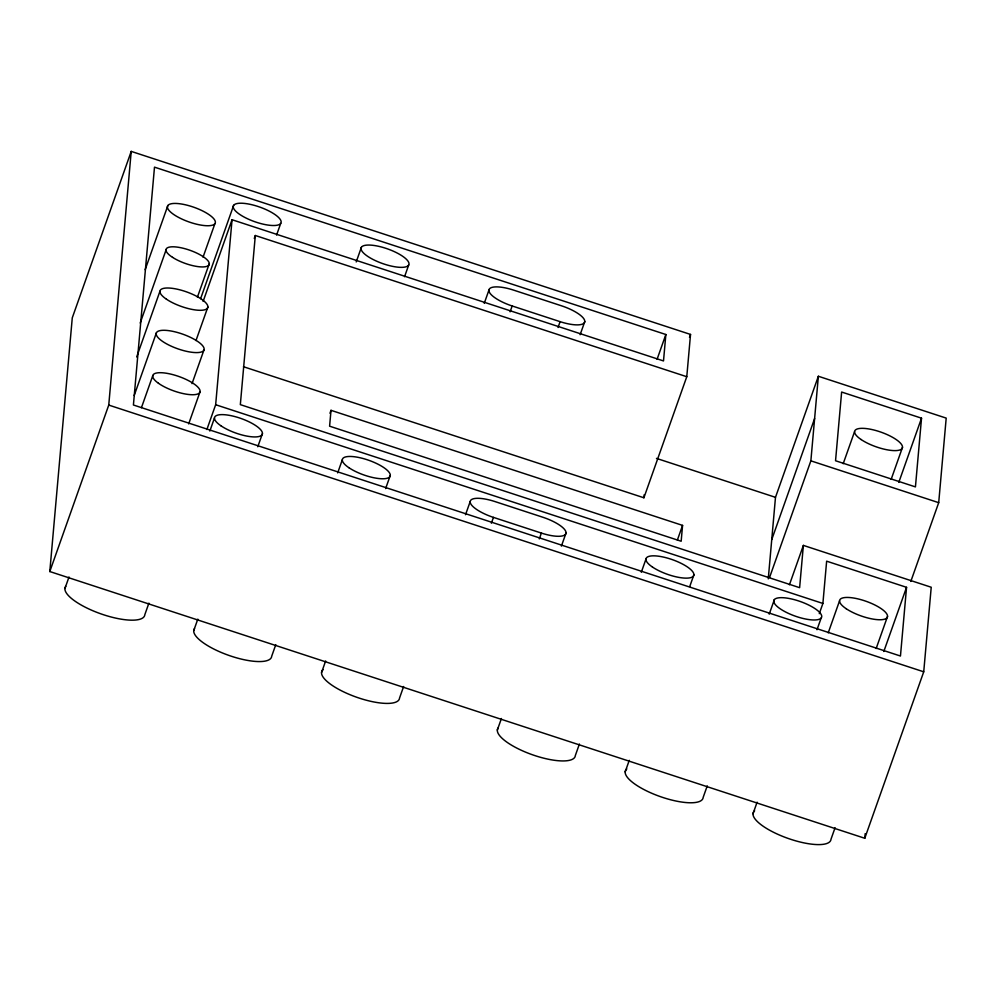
<?xml version="1.0" encoding="UTF-8"?>
<svg xmlns="http://www.w3.org/2000/svg" width="996" height="996" viewBox="0 0 996 996"><rect width="100%" height="100%" fill="white"/><g stroke="black" fill="none" stroke-linecap="round" stroke-linejoin="round"><path stroke-width="1.49" d="M789.43 584.777L803.374 545.397L931.223 587.242L923.728 671.802L864.777 838.271L49.8 571.542L72.272 317.849L131.223 151.392L690.527 334.432L686.779 376.712L643.902 497.776L243.472 366.727M49.8 571.542L108.751 405.086L131.223 151.392M206.882 429.513L215.659 404.725L232.043 219.73L663.51 360.938L665.851 334.507L154.492 167.154L133.414 404.999L900.459 656.028L906.547 587.316L826.643 561.171L822.895 603.452L819.285 613.661M686.779 376.712L255.312 235.504L240.335 404.637L799.626 587.677L803.374 545.397M331.008 410.327L329.601 426.188L681.164 541.239L682.571 525.39L331.008 410.327L329.975 413.265M643.902 497.776L644.175 494.751M768.265 578.875L775.486 497.328L818.363 376.264L946.2 418.108L938.705 502.669L910.817 581.44M769.547 577.518L810.869 460.837L818.363 376.264M864.777 838.271L865.188 833.627M921.524 418.183L915.436 486.895L835.544 460.75L841.632 392.038L921.524 418.183L898.803 482.363M145.142 269.729L167.863 205.55M140.187 323.028L166.008 250.096M136.689 356.929L159.933 291.293M64.927 588.512L69.01 576.983M134.199 395.499L156.409 332.789M141.432 407.713L152.786 375.617M203.047 257.18L214.924 223.627A25.286 7.731 19.5 0 0 183.625 204.404A25.286 7.731 19.5 0 0 175.632 215.734A25.286 7.731 19.5 0 0 214.924 223.627M197.407 297.194L209.297 263.654M200.607 298.676L233.662 205.325M203.122 301.415L232.043 219.73M195.988 340.557L207.878 307.017M192.029 383.634L203.919 350.094A25.286 7.731 19.5 0 0 171.125 331.021A25.286 7.731 19.5 0 0 165.436 343.209A25.286 7.731 19.5 0 0 203.919 350.094M254.279 238.43L255.312 235.504M188.667 423.91L200.034 391.814M276.577 235.081L280.71 223.415A25.286 7.731 19.5 0 0 249.448 204.192A25.286 7.731 19.5 0 0 241.406 215.497A25.286 7.731 19.5 0 0 280.71 223.415M148.902 603.14L144.831 614.669A42.156 12.886 19.5 0 1 100.223 613.611A42.156 12.886 19.5 0 1 65.736 586.42M209.845 431.056L214.489 417.934M257.777 446.756L262.434 433.621M193.722 630.667L197.806 619.139M356.207 261.948L361.374 247.357M404.55 276.726L408.684 265.048A25.286 7.731 19.5 0 0 376.625 245.9A25.286 7.731 19.5 0 0 369.777 257.665A25.286 7.731 19.5 0 0 408.684 265.048M275.792 644.661L271.709 656.19A41.135 12.575 19.5 0 1 228.171 655.156A41.135 12.575 19.5 0 1 194.519 628.625M337.681 472.901L342.325 459.779M385.626 488.588L390.27 475.466M321.559 672.512L325.642 660.971M484.255 303.332L488.899 290.197A25.286 7.731 19.5 0 1 513.575 290.11L561.507 305.809A25.286 7.731 19.5 0 1 584.777 321.571L580.133 334.706M510.101 311.81L512.168 305.971A25.286 7.731 19.5 0 1 488.899 290.197M403.629 686.493L399.545 698.022A41.135 12.575 19.5 0 1 354.327 696.391A41.135 12.575 19.5 0 1 323.19 669.598M465.518 514.733L470.174 501.611A25.286 7.731 19.5 0 1 494.838 501.523L542.783 517.223A25.286 7.731 19.5 0 1 566.052 532.985L561.395 546.119M558.034 327.497L560.101 321.658A25.286 7.731 19.5 0 0 584.777 321.571M491.377 523.224L493.443 517.385A25.286 7.731 19.5 0 1 470.174 501.611M539.309 538.911L541.376 533.072A25.286 7.731 19.5 0 0 566.052 532.985M497.34 730.031L501.424 718.502M657.074 359.307L665.851 334.507M689.493 337.345L690.527 334.432M579.411 744.024L575.327 755.553A41.135 12.575 19.5 0 1 531.789 754.532A41.135 12.575 19.5 0 1 498.137 727.989M641.3 572.264L645.943 559.142M677.38 540.031L682.571 525.39M689.755 586.495L693.888 574.829M625.177 771.875L629.26 760.346M771.738 539.62L814.616 418.544M707.247 785.869L703.164 797.398A41.135 12.575 19.5 0 1 657.945 795.754A41.135 12.575 19.5 0 1 626.808 768.974M769.211 614.171L774.378 599.592M843.201 463.713L854.568 431.629M817.006 629.721L821.14 618.055A25.286 7.731 19.5 0 0 790.687 598.783A25.286 7.731 19.5 0 0 781.449 609.627A25.286 7.731 19.5 0 0 821.14 618.055M753.026 813.707L757.109 802.178M828.224 632.846L839.578 600.75M891.146 479.4L902.501 447.316M876.156 648.533L887.523 616.449M883.813 651.496L906.547 587.316M835.084 827.701L831 839.23A41.135 12.575 19.5 0 1 785.794 837.586A41.135 12.575 19.5 0 1 754.644 810.806M512.168 305.971L560.101 321.658M810.869 460.837L938.705 502.669M656.464 458.384L775.486 497.328M215.659 404.725L822.895 603.452M493.443 517.385L541.376 533.072M108.751 405.086L923.728 671.802M166.419 299.186A25.286 7.731 19.5 0 0 206.857 308.797A25.286 7.731 19.5 0 0 178.433 289.475A25.286 7.731 19.5 0 0 166.419 299.186M172.532 257.341A22.821 6.972 19.5 0 0 208.625 265.347A22.821 6.972 19.5 0 0 181.807 247.929A22.821 6.972 19.5 0 0 172.532 257.341M348.849 467.672A25.286 7.731 19.5 0 0 389.274 477.246A25.286 7.731 19.5 0 0 360.776 457.923A25.286 7.731 19.5 0 0 348.849 467.672M221.012 425.84A25.286 7.731 19.5 0 0 261.438 435.414A25.286 7.731 19.5 0 0 232.94 416.091A25.286 7.731 19.5 0 0 221.012 425.84M652.467 567.048A25.286 7.731 19.5 0 0 692.892 576.609A25.286 7.731 19.5 0 0 664.394 557.299A25.286 7.731 19.5 0 0 652.467 567.048M846.102 608.656A25.286 7.731 19.5 0 0 886.527 618.23A25.286 7.731 19.5 0 0 858.029 598.907A25.286 7.731 19.5 0 0 846.102 608.656M861.092 439.522A25.286 7.731 19.5 0 0 901.505 449.096A25.286 7.731 19.5 0 0 873.006 429.786A25.286 7.731 19.5 0 0 861.092 439.522M158.451 383.273A24.987 7.632 19.5 0 0 198.777 393.47A24.987 7.632 19.5 0 0 172.009 374.409A24.987 7.632 19.5 0 0 158.451 383.273"/></g></svg>
